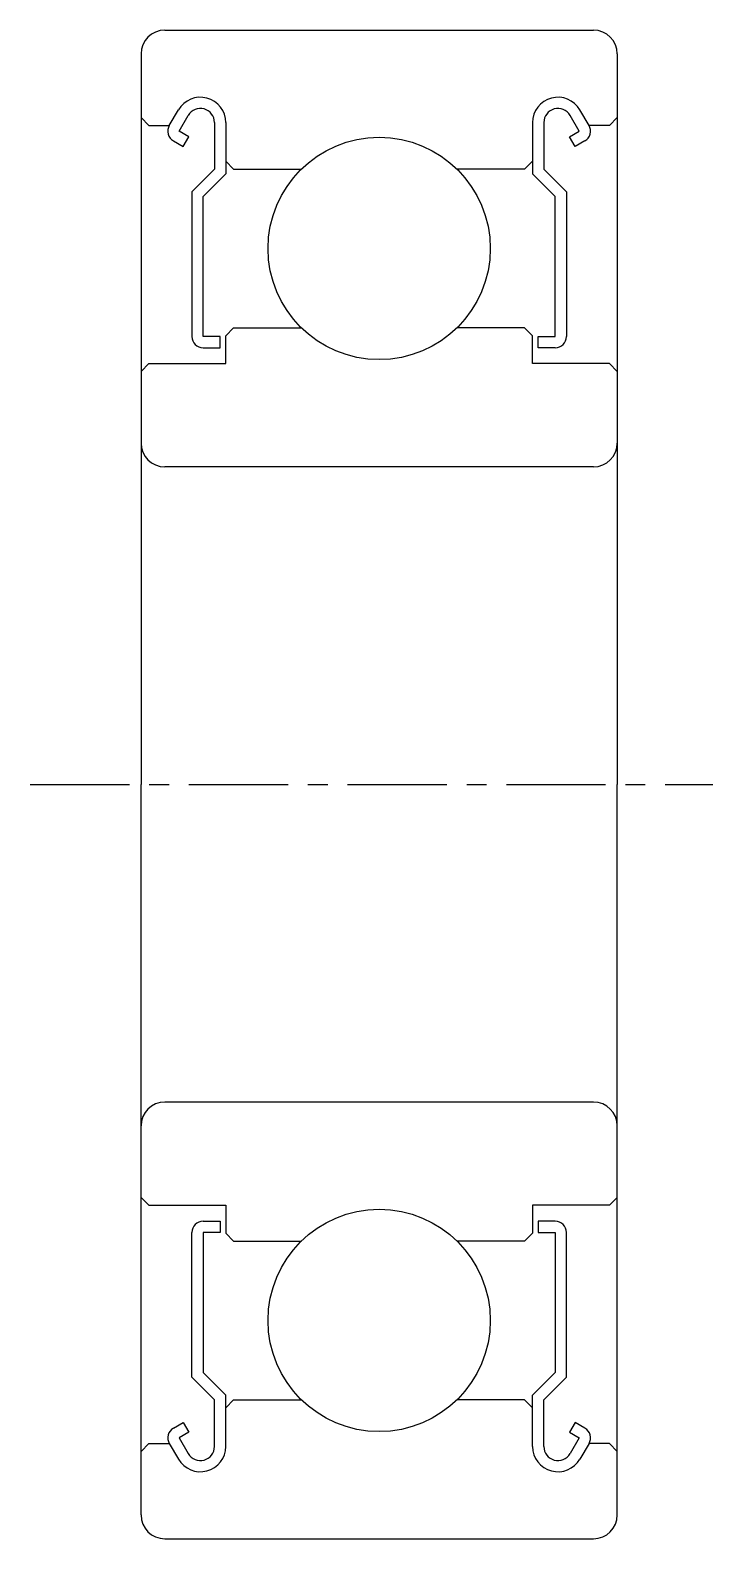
# Model space of a CAD drawing. Extents: x 75.5 to 110.2, y 73.4 to 106.1.
# Drawn here: x 101.62 to 110.22, y 87.07 to 106.07 of the extents above; entities outside this region: 2.
import ezdxf

# ---------------------------------------------------------------- set-up
doc = ezdxf.new("R2010")
doc.units = 0
doc.linetypes.add('CENTER', pattern=[2, 1.25, -0.25, 0.25, -0.25])
doc.layers.get('0').update_dxf_attribs({"linetype": 'CONTINUOUS'})
doc.layers.add('CENTER', color=1, linetype='CENTER')

msp = doc.modelspace()

# ---------------------------------------------------------------- linework, layer by layer
for p, q in [((103.315, 106.071), (108.715, 106.071)), ((103.015, 105.771), (103.015, 96.571)), ((109.015, 105.771), (109.015, 96.571)), ((103.015, 104.971), (103.115, 104.871)), ((103.37, 104.871), (103.487, 105.067)), ((103.494, 104.799), (103.61, 104.996)), ((103.939, 104.907), (103.939, 104.321)), ((104.082, 104.907), (104.082, 104.262)), ((107.948, 104.907), (107.948, 104.262)), ((108.09, 104.907), (108.09, 104.321)), ((108.536, 104.799), (108.42, 104.996)), ((108.659, 104.871), (108.543, 105.067)), ((109.015, 104.971), (108.915, 104.871)), ((103.115, 104.871), (103.37, 104.871)), ((103.617, 104.728), (103.494, 104.799)), ((103.546, 104.605), (103.617, 104.728)), ((108.413, 104.728), (108.536, 104.799)), ((108.484, 104.605), (108.413, 104.728)), ((108.915, 104.871), (108.659, 104.871)), ((103.423, 104.676), (103.546, 104.605)), ((108.607, 104.676), (108.484, 104.605)), ((103.939, 104.321), (103.655, 104.036)), ((104.082, 104.421), (104.182, 104.321)), ((104.182, 104.321), (105.035, 104.321)), ((107.848, 104.321), (106.995, 104.321)), ((107.948, 104.421), (107.848, 104.321)), ((108.09, 104.321), (108.375, 104.036)), ((104.082, 104.262), (103.797, 103.977)), ((107.948, 104.262), (108.233, 103.977)), ((103.655, 104.036), (103.655, 102.213)), ((103.797, 102.213), (103.797, 103.977)), ((108.233, 102.213), (108.233, 103.977)), ((108.375, 104.036), (108.375, 102.213)), ((109.015, 103.471), (109.015, 103.471)), ((104.082, 102.221), (104.182, 102.321)), ((104.082, 101.871), (104.082, 102.221)), ((104.182, 102.321), (105.035, 102.321)), ((107.848, 102.321), (106.995, 102.321)), ((107.948, 102.221), (107.848, 102.321)), ((107.948, 101.871), (107.948, 102.221)), ((104.01, 102.213), (103.797, 102.213)), ((103.797, 102.071), (104.01, 102.071)), ((104.01, 102.071), (104.01, 102.213)), ((108.019, 102.213), (108.233, 102.213)), ((108.019, 102.071), (108.019, 102.213)), ((108.233, 102.071), (108.019, 102.071)), ((103.015, 101.771), (103.115, 101.871)), ((103.115, 101.871), (104.082, 101.871)), ((108.915, 101.871), (107.948, 101.871)), ((109.015, 101.771), (108.915, 101.871)), ((109.015, 101.171), (109.015, 101.171)), ((108.715, 100.571), (103.315, 100.571)), ((103.015, 87.371), (103.015, 96.571)), ((109.015, 87.371), (109.015, 96.571)), ((108.715, 92.571), (103.315, 92.571)), ((103.015, 91.371), (103.115, 91.271)), ((103.115, 91.271), (104.082, 91.271)), ((104.082, 91.271), (104.082, 90.921)), ((107.948, 91.271), (107.948, 90.921)), ((108.915, 91.271), (107.948, 91.271)), ((109.015, 91.371), (108.915, 91.271)), ((103.797, 91.071), (104.01, 91.071)), ((104.01, 91.071), (104.01, 90.928)), ((108.019, 91.071), (108.019, 90.928)), ((108.233, 91.071), (108.019, 91.071)), ((103.655, 89.105), (103.655, 90.928)), ((103.797, 90.928), (103.797, 89.164)), ((104.01, 90.928), (103.797, 90.928)), ((104.082, 90.921), (104.182, 90.821)), ((104.182, 90.821), (105.035, 90.821)), ((107.848, 90.821), (106.995, 90.821)), ((107.948, 90.921), (107.848, 90.821)), ((108.019, 90.928), (108.233, 90.928)), ((108.233, 90.928), (108.233, 89.164)), ((108.375, 89.105), (108.375, 90.928)), ((104.082, 88.879), (103.797, 89.164)), ((107.948, 88.879), (108.233, 89.164)), ((103.939, 88.821), (103.655, 89.105)), ((108.09, 88.821), (108.375, 89.105)), ((103.939, 88.234), (103.939, 88.821)), ((104.082, 88.234), (104.082, 88.879)), ((104.082, 88.721), (104.182, 88.821)), ((104.182, 88.821), (105.035, 88.821)), ((107.848, 88.821), (106.995, 88.821)), ((107.948, 88.721), (107.848, 88.821)), ((107.948, 88.234), (107.948, 88.879)), ((108.09, 88.234), (108.09, 88.821)), ((103.423, 88.465), (103.546, 88.536)), ((103.617, 88.413), (103.494, 88.342)), ((103.546, 88.536), (103.617, 88.413)), ((108.484, 88.536), (108.413, 88.413)), ((108.413, 88.413), (108.536, 88.342)), ((108.607, 88.465), (108.484, 88.536)), ((103.015, 88.171), (103.115, 88.271)), ((103.115, 88.271), (103.37, 88.271)), ((103.37, 88.271), (103.487, 88.074)), ((103.494, 88.342), (103.61, 88.146)), ((108.536, 88.342), (108.42, 88.146)), ((108.659, 88.271), (108.543, 88.074)), ((108.915, 88.271), (108.659, 88.271)), ((109.015, 88.171), (108.915, 88.271)), ((103.315, 87.071), (108.715, 87.071))]:
    msp.add_line(p, q)
for centre in [(106.015, 103.321), (106.015, 89.821)]:
    msp.add_circle(centre, 1.4)
for centre, radius, start, end in [((103.315, 105.771), 0.3, 90, 180), ((108.715, 105.771), 0.3, 0, 90), ((103.763, 104.907), 0.319, 0, 150.0003), ((103.763, 104.907), 0.177, 0, 150.0032), ((108.267, 104.907), 0.319, 29.9997, 180), ((108.267, 104.907), 0.177, 29.9968, 180), ((103.494, 104.799), 0.142, 149.9903, 240.0019), ((108.536, 104.799), 0.142, 299.9981, 30.0097), ((103.797, 102.213), 0.142, 180.0001, 270), ((108.233, 102.213), 0.142, 270, 359.9999), ((103.315, 100.871), 0.3, 180, 270), ((108.715, 100.871), 0.3, 270, 0), ((103.315, 92.271), 0.3, 90, 180), ((108.715, 92.271), 0.3, 0, 90), ((103.797, 90.928), 0.142, 90, 179.9999), ((108.233, 90.928), 0.142, 0.0001, 90), ((103.494, 88.342), 0.142, 119.9981, 210.0097), ((108.536, 88.342), 0.142, 329.9903, 60.0019), ((103.763, 88.234), 0.319, 209.9997, 0), ((103.763, 88.234), 0.177, 209.9968, 0), ((108.267, 88.234), 0.319, 180, 330.0003), ((108.267, 88.234), 0.177, 180, 330.0032), ((103.315, 87.371), 0.3, 180, 270), ((108.715, 87.371), 0.3, 270, 0)]:
    msp.add_arc(centre, radius, start, end)
at = {"layer": 'CENTER', "color": 1, "linetype": 'CENTER'}
msp.add_line((101.618, 96.571), (110.219, 96.571), dxfattribs=at)

# ---------------------------------------------------------------- texts
for p in [(75.403, 77.212), (75.403, 73.462)]:
    msp.add_text('C698ZZ', height=1).set_placement(p)

doc.saveas('drawing.dxf')
